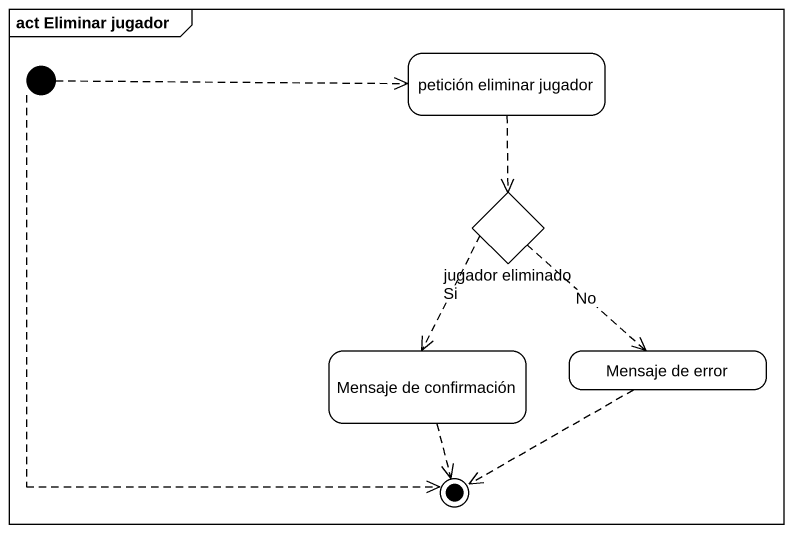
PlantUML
@startuml
mainframe act Eliminar jugador
hide empty description
state "petición eliminar jugador" as petición_eliminar_jugador
state initial1 <<start>>
state "jugador eliminado" as jugador_eliminado <<choice>>
state "Mensaje de confirmación" as Mensaje_de_confirmación
state "Mensaje de error" as Mensaje_de_error
state final1 <<end>>
petición_eliminar_jugador -[dashed]-> jugador_eliminado
initial1 -right[dashed]-> petición_eliminar_jugador
initial1 -[dashed]-> final1
jugador_eliminado -[dashed]-> Mensaje_de_confirmación : Si
jugador_eliminado -[dashed]-> Mensaje_de_error : No
Mensaje_de_confirmación -[dashed]-> final1
Mensaje_de_error -left[dashed]-> final1
@enduml
